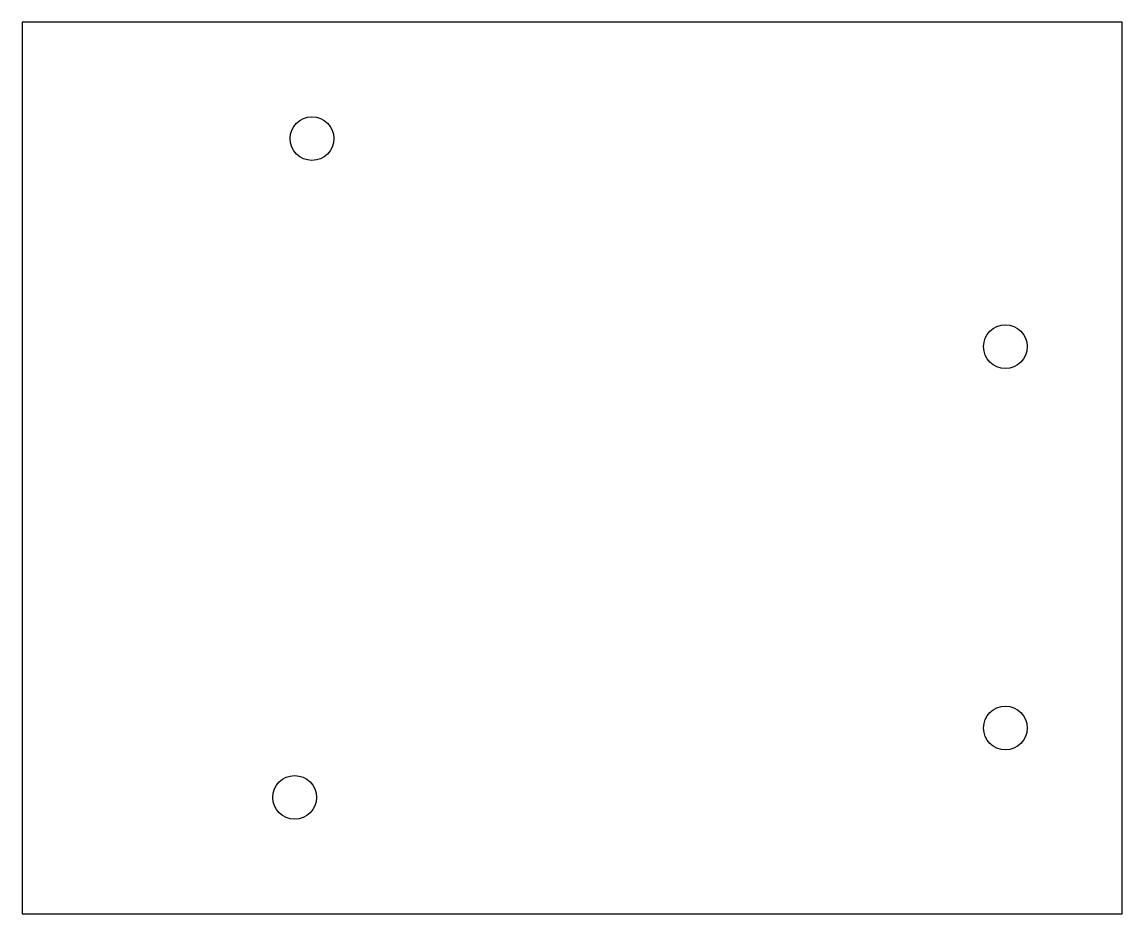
# Model space of a CAD drawing. Header units: millimetres. Extents: x 0 to 80.6, y 0 to 65.3.
import ezdxf

# ---------------------------------------------------------------- set-up
doc = ezdxf.new("R2010")
doc.units = ezdxf.units.MM

msp = doc.modelspace()

# ---------------------------------------------------------------- linework, layer by layer
at = {"layer": 'MOUNTING'}
for centre in [(21.24, 56.8), (72.04, 41.56), (72.04, 13.62), (19.97, 8.54)]:
    msp.add_circle(centre, 1.6, dxfattribs=at)
at = {"layer": 'OUTLINE'}
for p, q in [((80.58, 65.34), (0, 65.34)), ((0, 65.34), (0, 0)), ((80.58, 0), (80.58, 65.34)), ((0, 0), (80.58, 0))]:
    msp.add_line(p, q, dxfattribs=at)

doc.saveas('drawing.dxf')
